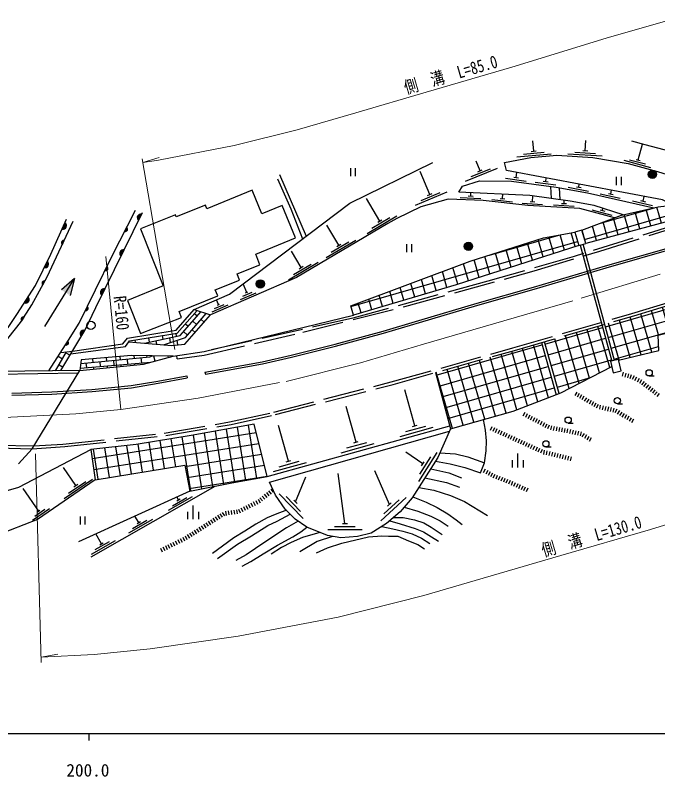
# Model space of a CAD drawing. Units: millimetres at full size, sheet at 1:1000; details may follow other scales. Extents: x 40000 to 680000, y 20000 to 380000.
# Drawn here: x 257306 to 350517, y 198715 to 309179 of the extents above; entities that cross this region are included whole.
import ezdxf
from ezdxf.enums import TextEntityAlignment as Align

# ---------------------------------------------------------------- set-up
doc = ezdxf.new("R2010")
doc.units = ezdxf.units.MM
doc.header["$LTSCALE"] = 1000
doc.linetypes.add('CHAIN', pattern=[18.5, 12, -1.5, 3.5, -1.5])
doc.linetypes.add('DASHED', pattern=[7.5, 6, -1.5])
for name, color, linetype, lineweight in [('M-BGD', 7, 'Continuous', 25), ('M-BMK', 2, 'CHAIN', 13), ('M-STR-HTXT', 7, 'Continuous', 13), ('M-STR-STR1', 1, 'Continuous', 25), ('M-TTL-BAND', 7, 'Continuous', 25)]:
    doc.layers.add(name, color=color, linetype=linetype, lineweight=lineweight)
doc.styles.add('ＭＳ ゴシック', font='')
doc.styles.get('ＭＳ ゴシック').set_extended_font_data('MS Gothic')
pattern_1 = [(106, (-0, -0), (-1562.05, -447.9107), []), (196, (-0, -0), (447.9107, -1562.05), [])]

msp = doc.modelspace()

# ---------------------------------------------------------------- hatches: boundary and pattern name
at = {"layer": 'M-BGD'}
for points in [[(350337, 286106, -1), (349137, 286106, -0.41421), (349737, 286706, -0.41421)], [(275207, 279416, -0.82183), (275645, 280304)], [(264524, 279074, -0.82183), (264118, 278170)], [(273486, 278389), (273202, 277831, 0.84072)], [(264423, 276509), (264157, 275942, -0.84072)], [(323648, 275654, -1), (322448, 275654, -0.41421), (323048, 276254, -0.41421)], [(272652, 274242, -0.82183), (273090, 275131)], [(261961, 273469, -0.82183), (261523, 272580)], [(270619, 272709), (270342, 272147, 0.84072)], [(261305, 270079), (261608, 270626, 0.84072)], [(264647, 268926), (264000, 269326), (265925, 270993), (265294, 268526)], [(293454, 270211, -1), (292254, 270211, -0.41421), (292854, 270811, -0.41421)], [(269857, 268583, -0.82183), (270296, 269472)], [(259163, 268291, -0.82183), (258629, 267457)], [(267487, 266353), (267763, 266915, -0.84072)], [(258261, 264858), (258592, 265389, 0.84072)], [(266874, 262594, -0.82183), (267378, 263447)], [(264926, 261885), (264589, 261358, 0.84072)]]:
    msp.add_hatch(color=256, dxfattribs=at).paths.add_polyline_path(points)
h = msp.add_hatch(dxfattribs=at)
h.set_pattern_fill('USER', color=256, style=0, pattern_type=2)
h.set_pattern_definition(pattern_1)
h.paths.add_polyline_path([(359307, 281235), (359212, 281647), (356673, 282107), (350571, 281376), (345264, 280168), (339521, 277992), (340072, 276085)])
h = msp.add_hatch(dxfattribs=at)
h.set_pattern_fill('USER', color=256, style=0, pattern_type=2)
h.set_pattern_definition(pattern_1)
h.paths.add_polyline_path([(338497, 277696), (333922, 276873), (323287, 273497), (305970, 267012), (306368, 265670), (321295, 270096), (339048, 275789)])
h = msp.add_hatch(dxfattribs=at)
h.set_pattern_fill('USER', color=256, style=0, pattern_type=2)
h.set_pattern_definition(pattern_1)
h.paths.add_polyline_path([(356874, 264353), (357992, 268009), (357759, 268787), (347024, 265571), (342824, 264354), (344243, 259117), (344817, 259254), (344844, 259140), (350653, 260558), (350552, 262792)])
h = msp.add_hatch(dxfattribs=at)
h.set_pattern_fill('USER', color=256, style=0, pattern_type=2)
h.set_pattern_definition(pattern_1)
h.paths.add_polyline_path([(342414, 264236), (334061, 261816), (336237, 254304), (336471, 254394), (343848, 258228), (343668, 258980), (343841, 259021)])
h = msp.add_hatch(dxfattribs=at)
h.set_pattern_fill('USER', color=256, style=0, pattern_type=2)
h.set_pattern_definition(pattern_1)
h.paths.add_polyline_path([(333628, 261690), (329753, 260568), (318253, 257353), (320469, 249184), (329530, 251725), (335786, 254131)])
h = msp.add_hatch(dxfattribs=at)
h.set_pattern_fill('USER', color=256, style=0, pattern_type=2)
h.set_pattern_definition([(99, (-0, -0), (-1604.9935, -254.206), []), (189, (-0, -0), (254.206, -1604.9935), [])])
h.paths.add_polyline_path([(281929, 243913), (282632, 240157), (288740, 241356), (293857, 242254), (291972, 249864), (282849, 248231), (274869, 246926), (268296, 246188), (268912, 241789)])

# ---------------------------------------------------------------- linework, layer by layer
for p, q in [((332519, 289463), (332384, 290956)), ((340002, 289525), (340087, 291022)), ((332170, 289431), (332867, 289494)), ((339652, 289545), (340351, 289505)), ((347672, 288202), (348292, 290499)), ((330083, 288640), (335063, 289090)), ((331052, 289029), (334040, 289299)), ((337471, 289069), (342463, 288783)), ((338487, 289311), (341482, 289140)), ((324735, 286612), (324168, 288001)), ((345585, 288144), (349446, 287102)), ((346435, 288225), (348752, 287600)), ((347402, 288275), (347942, 288129)), ((305938, 287012), (305938, 285838)), ((306638, 287012), (306638, 285838)), ((317452, 283162), (316042, 286517)), ((322647, 285112), (327276, 287001)), ((323459, 285767), (326237, 286901)), ((324411, 286480), (325059, 286744)), ((329962, 285628), (330059, 286358)), ((295633, 286099), (299501, 277122)), ((328436, 285528), (331409, 285132)), ((329615, 285674), (330309, 285581)), ((333915, 285102), (334609, 285009)), ((334262, 285055), (334329, 285558)), ((344495, 285725), (344495, 284551)), ((345195, 285725), (345195, 284551)), ((332735, 284956), (335709, 284560)), ((334957, 284358), (335059, 282593)), ((336195, 284171), (336302, 282410)), ((337518, 284228), (340467, 283676)), ((338704, 284311), (339392, 284183)), ((339048, 284247), (339125, 284660)), ((315379, 281641), (319989, 283577)), ((316185, 282305), (318951, 283467)), ((317129, 283027), (317775, 283298)), ((323033, 282976), (323733, 282947)), ((323383, 282962), (323402, 283420)), ((327990, 282581), (328060, 283216)), ((332337, 282131), (332386, 282984)), ((342158, 283295), (345086, 282639)), ((343346, 283336), (344029, 283183)), ((343688, 283260), (343805, 283784)), ((348375, 282210), (348530, 282899)), ((310189, 279327), (308259, 282587)), ((321872, 282724), (324869, 282600)), ((326466, 282448), (329447, 282117)), ((327642, 282619), (328338, 282542)), ((330823, 281917), (333818, 281746)), ((331988, 282151), (332687, 282111)), ((336568, 281889), (337267, 281849)), ((336918, 281869), (336943, 282316)), ((346846, 282245), (349774, 281590)), ((348034, 282287), (348717, 282134)), ((335403, 281656), (338398, 281484)), ((340959, 280971), (343854, 280184)), ((342148, 280959), (342823, 280775)), ((342486, 280867), (342565, 281161)), ((275207, 279416), (275645, 280304)), ((308343, 277537), (312646, 280085)), ((309051, 278305), (311632, 279833)), ((309888, 279149), (310490, 279506)), ((264524, 279074), (264118, 278170)), ((273486, 278389), (273202, 277831)), ((304256, 275815), (302522, 278743)), ((264157, 275942), (264423, 276509)), ((302410, 274025), (306713, 276572)), ((303118, 274793), (305699, 276321)), ((342942, 272822), (357494, 277007)), ((343026, 272534), (357577, 276718)), ((272652, 274242), (273090, 275131)), ((303955, 275637), (304557, 275993)), ((314078, 275980), (314078, 274807)), ((314778, 275980), (314778, 274807)), ((339238, 275844), (343841, 259021)), ((344243, 259117), (339676, 275971)), ((298789, 272578), (297379, 274960)), ((261961, 273469), (261523, 272580)), ((296943, 270788), (301246, 273336)), ((297651, 271556), (300233, 273084)), ((270619, 272709), (270342, 272147)), ((298488, 272400), (299090, 272757)), ((332480, 269746), (342942, 272822)), ((332563, 269458), (343026, 272534)), ((261612, 264017), (265925, 270993)), ((265925, 270993), (264000, 269326)), ((265925, 270993), (265294, 268526)), ((261305, 270079), (261608, 270626)), ((290882, 268982), (290355, 270201)), ((324334, 267418), (332480, 269746)), ((269857, 268583), (270296, 269472)), ((289972, 267935), (292267, 268928)), ((290312, 268409), (291689, 269005)), ((290721, 268913), (291042, 269052)), ((324418, 267130), (332563, 269458)), ((259163, 268291), (258629, 267457)), ((286791, 267214), (286495, 267897)), ((315845, 264881), (324334, 267418)), ((267763, 266915), (267487, 266353)), ((283272, 266512), (285635, 265734)), ((285882, 266167), (288176, 267159)), ((286221, 266641), (287598, 267236)), ((286630, 267144), (286951, 267283)), ((315930, 264593), (324418, 267130)), ((258261, 264858), (258592, 265389)), ((283318, 265917), (283722, 265555)), ((281984, 264427), (282398, 264056)), ((283060, 264805), (283619, 264304)), ((284272, 265062), (284708, 264672)), ((310658, 263365), (315845, 264881)), ((310740, 263076), (315930, 264593)), ((266874, 262594), (267378, 263447)), ((280587, 263051), (280660, 262604)), ((281736, 263306), (282314, 262789)), ((282966, 263547), (283393, 263165)), ((303715, 261457), (310658, 263365)), ((303790, 261167), (310740, 263076)), ((264926, 261885), (264589, 261358)), ((274666, 262081), (274727, 261704)), ((276639, 262404), (276746, 261751)), ((277725, 261964), (277809, 261451)), ((278613, 262728), (278703, 262177)), ((279681, 262391), (279794, 261702)), ((280755, 262022), (280864, 261360)), ((336237, 254304), (334061, 261816)), ((278834, 261381), (278836, 261366)), ((297315, 259874), (303715, 261457)), ((297385, 259582), (303790, 261167)), ((333628, 261690), (335786, 254131)), ((263154, 257618), (264745, 260353)), ((263534, 259711), (264159, 259347)), ((263897, 260278), (265593, 260427)), ((264662, 260211), (265260, 259864)), ((272501, 259674), (272548, 259201)), ((274497, 259810), (274538, 259394)), ((276329, 259786), (276386, 259573)), ((277368, 259773), (277567, 259027)), ((279445, 259745), (279499, 259543)), ((293112, 258905), (297315, 259874)), ((266712, 257987), (276997, 258875)), ((267571, 258719), (267636, 258066)), ((268514, 259343), (268566, 258815)), ((269562, 258912), (269628, 258239)), ((270508, 259509), (270557, 259008)), ((271552, 259105), (271621, 258411)), ((272617, 258497), (272641, 258261)), ((273543, 259298), (273614, 258583)), ((274610, 258669), (274631, 258457)), ((275534, 259490), (275607, 258755)), ((276582, 258839), (276600, 258769)), ((284834, 257406), (293112, 258905)), ((284887, 257111), (293173, 258611)), ((293173, 258611), (297385, 259582)), ((263656, 258482), (264242, 258142)), ((268632, 258153), (268660, 257867)), ((270625, 258325), (270650, 258064)), ((284834, 257406), (284887, 257111)), ((345521, 257386), (345339, 256814)), ((277987, 256089), (282201, 256879)), ((278039, 255793), (282256, 256584)), ((282201, 256879), (282256, 256584)), ((318253, 257353), (320469, 249184)), ((345902, 257265), (345721, 256693)), ((346283, 257144), (346102, 256572)), ((346665, 257023), (346483, 256451)), ((347098, 256873), (346808, 256348)), ((347448, 256680), (347158, 256154)), ((347798, 256486), (347508, 255961)), ((348148, 256292), (347858, 255767)), ((349267, 256854), (350017, 256854)), ((268432, 254893), (274112, 255450)), ((274112, 255450), (277987, 256089)), ((274151, 255153), (278039, 255793)), ((348522, 256050), (348153, 255577)), ((348838, 255804), (348469, 255331)), ((349153, 255558), (348784, 255085)), ((349469, 255312), (349100, 254839)), ((256796, 254368), (262603, 254531)), ((256799, 254068), (262617, 254231)), ((262603, 254531), (268432, 254893)), ((262617, 254231), (268456, 254594)), ((268456, 254594), (274151, 255153)), ((315298, 249624), (313845, 254842)), ((338781, 254516), (338477, 253999)), ((339126, 254313), (338822, 253796)), ((339471, 254110), (339166, 253593)), ((349784, 255066), (349415, 254593)), ((350100, 254820), (349731, 254347)), ((350415, 254574), (350046, 254101)), ((350730, 254328), (350362, 253855)), ((339815, 253907), (339511, 253390)), ((340160, 253704), (339856, 253187)), ((340505, 253501), (340201, 252984)), ((340850, 253299), (340545, 252781)), ((341194, 253096), (340890, 252579)), ((306741, 247242), (305298, 252422)), ((341539, 252893), (341235, 252376)), ((341884, 252690), (341580, 252173)), ((342183, 252622), (342050, 252037)), ((342573, 252532), (342439, 251948)), ((342963, 252443), (342829, 251858)), ((343353, 252354), (343219, 251769)), ((343743, 252265), (343609, 251680)), ((344133, 252175), (343999, 251590)), ((344598, 252024), (344292, 251508)), ((344651, 252819), (345401, 252819)), ((331233, 251541), (330957, 251008)), ((331588, 251356), (331312, 250824)), ((331943, 251172), (331667, 250640)), ((332298, 250988), (332022, 250455)), ((332654, 250804), (332377, 250271)), ((344942, 251820), (344636, 251304)), ((345286, 251615), (344980, 251099)), ((345630, 251411), (345323, 250895)), ((345974, 251207), (345667, 250691)), ((346318, 251003), (346011, 250487)), ((346662, 250798), (346355, 250282)), ((293857, 242254), (291972, 249864)), ((314960, 249530), (315635, 249718)), ((333009, 250619), (332732, 250087)), ((333364, 250435), (333087, 249903)), ((333719, 250251), (333442, 249718)), ((334074, 250067), (333797, 249534)), ((334429, 249882), (334152, 249350)), ((334784, 249698), (334507, 249166)), ((337517, 249999), (338267, 249999)), ((347006, 250594), (346699, 250078)), ((293857, 242254), (320348, 249629)), ((294180, 241460), (320308, 248824)), ((296930, 244510), (295500, 249647)), ((313130, 248087), (317947, 249428)), ((313973, 248788), (316863, 249593)), ((326454, 249493), (326205, 248947)), ((326818, 249327), (326569, 248781)), ((327182, 249161), (326933, 248615)), ((327546, 248996), (327297, 248450)), ((327910, 248830), (327661, 248284)), ((328274, 248664), (328026, 248118)), ((335078, 249610), (334969, 249020)), ((335472, 249537), (335362, 248947)), ((335865, 249464), (335756, 248874)), ((336258, 249391), (336149, 248801)), ((336651, 249318), (336542, 248728)), ((337045, 249245), (336935, 248655)), ((337445, 249167), (337320, 248580)), ((337836, 249084), (337712, 248497)), ((338227, 249001), (338103, 248414)), ((338619, 248918), (338494, 248331)), ((339010, 248835), (338886, 248248)), ((339401, 248753), (339275, 248154)), ((328638, 248498), (328390, 247952)), ((329002, 248333), (328754, 247786)), ((329366, 248167), (329118, 247621)), ((329730, 248001), (329482, 247455)), ((330094, 247835), (329846, 247289)), ((330458, 247669), (330210, 247123)), ((330822, 247504), (330574, 246958)), ((339840, 248511), (339525, 248000)), ((340180, 248301), (339865, 247790)), ((340521, 248091), (340205, 247580)), ((340861, 247881), (340546, 247370)), ((304574, 245704), (309390, 247045)), ((305416, 246406), (308306, 247211)), ((306403, 247148), (307078, 247336)), ((331186, 247338), (330938, 246792)), ((331550, 247172), (331302, 246626)), ((331915, 247006), (331666, 246460)), ((332279, 246841), (332030, 246295)), ((332643, 246675), (332394, 246129)), ((333007, 246509), (332758, 245963)), ((333371, 246343), (333122, 245797)), ((334287, 246562), (335037, 246562)), ((257798, 244123), (259751, 246294)), ((268296, 246188), (268912, 241789)), ((316434, 244120), (313966, 245783)), ((315850, 241527), (318536, 245745)), ((330220, 243593), (330220, 245585)), ((333735, 246178), (333486, 245632)), ((334058, 246068), (333917, 245485)), ((334446, 245974), (334306, 245391)), ((334835, 245880), (334695, 245297)), ((335224, 245787), (335084, 245203)), ((335613, 245693), (335472, 245110)), ((336002, 245599), (335861, 245016)), ((336391, 245506), (336250, 244922)), ((336780, 245412), (336639, 244829)), ((337169, 245318), (337028, 244735)), ((294763, 242973), (299579, 244314)), ((295605, 243675), (298495, 244479)), ((296592, 244417), (297267, 244604)), ((316008, 242613), (317619, 245143)), ((316246, 243824), (316622, 244415)), ((329420, 243593), (329420, 244638)), ((331020, 243593), (331020, 244638)), ((337557, 245224), (337417, 244641)), ((337946, 245131), (337806, 244547)), ((266119, 240966), (264321, 243588)), ((311580, 238193), (309451, 243102)), ((325498, 243344), (325208, 242819)), ((325848, 243151), (325558, 242626)), ((297969, 238588), (299465, 242200)), ((305134, 235464), (304139, 242704)), ((326199, 242958), (325909, 242432)), ((326549, 242764), (326259, 242239)), ((326899, 242571), (326609, 242046)), ((327225, 242421), (327008, 241862)), ((327598, 242276), (327381, 241717)), ((327971, 242131), (327753, 241572)), ((328344, 241986), (328126, 241427)), ((264396, 239057), (268520, 241884)), ((265051, 239870), (267526, 241566)), ((265830, 240768), (266407, 241164)), ((268337, 230636), (286315, 240880)), ((328717, 241841), (328499, 241282)), ((329100, 241690), (328860, 241140)), ((329466, 241530), (329227, 240980)), ((329833, 241371), (329594, 240821)), ((330200, 241211), (329960, 240661)), ((330567, 241051), (330327, 240501)), ((330933, 240892), (330694, 240341)), ((260712, 237259), (258460, 240544)), ((282632, 240157), (266498, 232797)), ((293741, 239942), (294119, 239476)), ((294052, 240194), (294429, 239728)), ((294362, 240446), (294740, 239980)), ((295588, 239767), (299052, 236161)), ((331300, 240732), (331061, 240182)), ((331667, 240572), (331427, 240022)), ((279563, 237378), (283038, 239358)), ((280110, 238035), (282195, 239223)), ((280760, 238751), (281247, 239028)), ((281004, 238890), (280766, 239306)), ((291831, 238622), (292100, 238085)), ((292189, 238800), (292457, 238264)), ((292547, 238979), (292815, 238443)), ((292809, 239186), (293187, 238721)), ((293120, 239438), (293498, 238973)), ((293430, 239690), (293808, 239224)), ((296605, 239358), (298684, 237194)), ((297726, 238840), (298211, 238335)), ((310330, 235848), (314038, 239202)), ((310770, 236853), (312994, 238865)), ((259814, 235916), (262288, 237613)), ((260139, 236503), (261624, 237521)), ((283140, 236082), (283140, 238075)), ((289685, 237549), (289953, 237012)), ((290042, 237728), (290311, 237191)), ((290400, 237907), (290668, 237370)), ((290758, 238085), (291026, 237549)), ((291116, 238264), (291384, 237727)), ((291474, 238443), (291742, 237906)), ((311321, 237958), (311840, 238428)), ((260539, 237141), (260885, 237378)), ((266711, 236484), (266711, 235310)), ((267411, 236484), (267411, 235310)), ((275215, 235591), (274680, 236530)), ((282340, 236082), (282340, 237127)), ((283940, 236082), (283940, 237127)), ((286314, 236423), (286637, 235918)), ((286650, 236639), (286974, 236133)), ((286987, 236854), (287311, 236349)), ((287324, 237070), (287648, 236565)), ((287820, 237226), (287903, 236632)), ((288216, 237282), (288299, 236687)), ((288612, 237337), (288695, 236742)), ((289008, 237392), (289091, 236798)), ((289405, 237447), (289487, 236853)), ((273774, 234080), (277250, 236060)), ((274321, 234737), (276406, 235925)), ((274972, 235453), (275458, 235730)), ((284629, 235345), (284953, 234840)), ((284966, 235561), (285289, 235055)), ((285303, 235776), (285626, 235271)), ((285640, 235992), (285963, 235487)), ((285977, 236208), (286300, 235702)), ((304784, 235464), (305484, 235464)), ((282945, 234267), (283268, 233761)), ((283282, 234482), (283605, 233977)), ((283618, 234698), (283942, 234193)), ((283955, 234914), (284279, 234408)), ((284292, 235129), (284616, 234624)), ((302634, 234564), (307634, 234564)), ((303634, 235014), (306634, 235014)), ((269812, 232513), (269000, 233939)), ((280879, 233121), (281143, 232582)), ((281239, 233297), (281502, 232758)), ((281598, 233473), (281862, 232934)), ((281957, 233648), (282221, 233109)), ((282271, 233835), (282594, 233330)), ((282608, 234051), (282931, 233546)), ((268371, 231001), (271847, 232982)), ((268918, 231658), (271003, 232846)), ((269569, 232374), (270055, 232651)), ((278724, 232066), (278987, 231527)), ((279083, 232242), (279346, 231703)), ((279442, 232418), (279706, 231879)), ((279801, 232594), (280065, 232055)), ((280161, 232769), (280424, 232230)), ((280520, 232945), (280784, 232406)), ((278364, 231891), (278628, 231352))]:
    msp.add_line(p, q, dxfattribs=at)
at = {"layer": 'M-BGD', "linetype": 'DASHED'}
msp.add_line((280818, 259323), (280748, 259811), dxfattribs=at)
at = {"layer": 'M-BGD'}
for points in [[(361156, 281467), (359883, 283106), (360248, 284503), (358370, 285938), (354921, 288736), (348706, 290394), (346749, 290892)], [(352670, 281628), (351188, 282402), (328550, 286640), (328286, 287806), (332116, 288522), (335855, 288861), (341120, 288559), (346239, 287657), (350475, 286514), (355783, 284871), (357459, 281965)], [(283272, 266512), (288383, 268708), (305865, 281939), (317888, 287812)], [(345502, 280222), (341270, 281575), (337794, 282192), (331970, 283045), (321668, 283496), (322207, 284385), (324638, 285136), (329291, 285112), (335783, 284248), (340340, 283395), (349967, 281239)], [(344222, 279773), (339205, 281138), (331674, 281568), (325211, 282285), (320124, 282497), (316149, 281369), (312665, 279705), (311342, 278964), (298087, 271117), (285635, 265734)], [(339521, 277992), (345264, 280168), (350571, 281376), (356673, 282107), (359212, 281647), (359307, 281235), (340072, 276085)], [(262184, 257604), (265043, 262068), (266590, 264535), (271337, 274166), (274768, 280909)], [(253603, 260836), (256279, 263904), (257559, 265785), (260232, 269963), (262489, 274539), (264757, 279593)], [(263939, 257630), (267385, 263459), (268980, 266807), (275764, 280544)], [(254554, 260222), (258094, 264590), (259692, 267158), (261935, 271219), (265732, 279292)], [(305970, 267012), (323287, 273497), (333922, 276873), (338497, 277696)], [(339048, 275789), (321295, 270096), (306368, 265670), (305970, 267012)], [(344844, 259140), (350653, 260558), (350552, 262792), (356874, 264353), (357992, 268009)], [(265593, 260427), (272898, 261495), (273601, 262360), (280656, 263499), (283272, 266512)], [(273762, 261784), (273886, 261953), (280781, 263083), (283719, 266365)], [(273762, 261784), (280014, 261269), (281916, 261473), (285635, 265734)], [(276039, 261596), (281226, 262728), (284275, 266182)], [(278798, 261369), (282016, 262443), (285024, 265935)], [(280217, 259735), (284730, 260378), (306368, 265670)], [(265372, 260054), (273283, 261134), (273762, 261784)], [(280217, 259735), (274186, 259814), (266873, 259207), (266670, 257670)], [(266670, 257670), (275903, 258583), (280217, 259735)], [(266799, 258644), (276835, 259616), (277202, 259775)], [(320469, 249184), (329530, 251725), (336471, 254394), (343848, 258228)], [(291972, 249864), (282849, 248231), (274869, 246926), (268296, 246188)], [(324817, 242794), (325383, 244276), (325605, 245987), (325651, 247456), (325531, 249001), (325232, 250520)], [(320469, 249184), (318600, 245008), (314879, 239165), (313140, 237141), (311185, 235462), (308917, 234068), (306950, 233587), (304552, 233391), (302587, 233703), (299619, 234898), (297928, 236077), (296455, 237550), (295049, 239567), (294180, 241460)], [(242824, 230226), (247737, 236354), (250244, 238544), (257841, 240708), (268296, 246188)], [(318903, 245685), (321177, 245554), (322978, 245145), (325383, 244276)], [(318261, 244476), (320397, 244098), (322550, 243594), (324817, 242794)], [(268912, 241789), (281929, 243913), (282632, 240157), (288740, 241356), (293857, 242254)], [(317573, 243394), (320230, 242820), (322031, 242075)], [(316740, 242086), (319889, 241399), (321770, 240722)], [(268912, 241789), (260548, 236056), (250562, 232176), (246853, 230106)], [(315848, 240685), (318034, 240293), (320435, 239532), (322469, 238646), (324702, 237301), (325823, 236598)], [(314972, 239310), (316901, 238536), (318525, 237752), (320071, 236857), (321292, 236004), (322138, 235322)], [(313722, 237819), (315713, 237219), (317572, 236508), (318944, 235853), (320109, 235064)], [(296638, 237367), (295031, 236775), (293843, 236278), (292221, 235367), (290626, 234350), (289018, 233358), (287394, 232164), (285941, 231091)], [(286661, 230380), (289537, 232439), (291596, 233683), (293940, 235153), (295326, 235775), (297192, 236814)], [(298327, 235799), (296662, 234833), (293956, 233040), (292183, 231838), (290789, 230911), (289300, 230082)], [(311630, 235844), (313158, 235409), (315337, 234737), (316508, 234244), (317696, 233505), (318692, 232873)], [(312162, 236301), (313568, 236317), (315219, 235975), (316586, 235556), (317640, 234911), (319247, 233864)], [(290239, 229266), (291486, 229963), (293284, 231072), (295367, 232308), (297599, 233536), (298722, 234247), (299619, 234898)], [(310480, 235028), (312084, 234679), (313548, 234319), (314865, 233958), (316237, 233309), (317475, 232542)], [(301470, 234152), (298979, 233414), (297330, 232700), (295950, 231985), (294445, 231010)], [(303351, 233582), (301113, 232832), (298568, 231338)], [(300997, 231180), (302583, 231922), (304686, 232620), (308559, 233495), (310482, 233681), (311446, 233631), (312765, 233617), (312822, 233596), (314368, 232926), (315694, 232399), (316692, 231773)]]:
    msp.add_lwpolyline(points, dxfattribs=at)
at = {"layer": 'M-BGD', "linetype": 'DASHED'}
for points in [[(295329, 285467), (297298, 281090), (298977, 276726)], [(280818, 259323), (284725, 259862), (299037, 263201), (313824, 266944), (332605, 272087), (342091, 274978), (361332, 280984)], [(361222, 281285), (338404, 274196), (325870, 270586), (306281, 265255), (284730, 260378)], [(259751, 246294), (264491, 246612), (279173, 248208), (288625, 249831), (295076, 251245), (312109, 255635), (329753, 260568), (347024, 265571), (364790, 270893), (378230, 274203), (385262, 276220)], [(260003, 246708), (264235, 246961), (278918, 248557), (288370, 250181), (294820, 251594), (311854, 255984), (329498, 260917), (346769, 265920), (364535, 271242), (377975, 274552), (385006, 276569)]]:
    msp.add_lwpolyline(points, dxfattribs=at)
at = {"layer": 'M-BGD'}
for points in [[(275464, 263028), (281434, 265343), (281106, 266189), (286675, 268475), (286314, 269354), (289857, 270764), (289500, 271662), (292813, 272980), (292195, 274534), (297951, 276902), (296018, 281600), (293072, 280387), (291671, 283791), (285114, 281092), (284902, 281609), (280666, 279923), (280541, 280235), (275471, 278216), (278780, 269915), (273610, 267781)], [(339048, 275789), (340072, 276085), (339521, 277992), (338497, 277696)], [(344062, 257324), (345211, 257598), (344817, 259254), (343668, 258980)]]:
    msp.add_lwpolyline(points, close=True, dxfattribs=at)
for centre, radius in [((349737, 286106), 600), ((323048, 275654), 600), ((292854, 270211), 600), ((268286, 264188), 600), ((349267, 257304), 450), ((344651, 253269), 450), ((337517, 250449), 450), ((334287, 247012), 450)]:
    msp.add_circle(centre, radius, dxfattribs=at)
for centre, radius, start, end in [((275514, 279817), 505, 74.8896, 232.54779), ((264232, 278662), 505, 257.00766, 54.66585), ((273295, 278135), 318, 252.92642, 53.14416), ((264339, 276202), 318, 74.70061, 234.91835), ((272959, 274643), 505, 74.8896, 232.54779), ((261654, 273068), 505, 254.91522, 52.57341), ((270432, 272452), 318, 253.65354, 53.87127), ((261504, 270326), 318, 70.97694, 231.19467), ((270164, 268984), 505, 74.8896, 232.54779), ((258813, 267927), 505, 248.56518, 46.22337), ((267576, 266658), 318, 253.65354, 53.87127), ((258473, 265095), 318, 68.0074, 228.22513), ((267210, 262971), 505, 70.57744, 228.23563), ((264711, 261651), 318, 247.24774, 47.46547)]:
    msp.add_arc(centre, radius, start, end, dxfattribs=at)
at = {"layer": 'M-BMK'}
msp.add_lwpolyline([(255770, 250838), (266119, 251352), (272605, 252006), (283864, 253634), (296614, 256067), (307414, 258768), (316532, 261450), (326687, 264403), (339408, 268117), (352985, 272285), (363876, 275390), (380138, 279898), (395593, 283978), (408677, 287311), (417113, 289312), (431867, 292655), (443360, 295095), (450034, 296457), (460533, 298773), (473698, 301330), (486511, 303680), (499831, 305865), (511235, 307725), (520916, 309179)], dxfattribs=at)
at = {"layer": 'M-STR-HTXT'}
for p, q in [((280444, 260710), (275742, 288338)), ((275827, 287836), (278184, 288522)), ((270470, 274168), (272605, 252006)), ((260248, 245575), (261085, 215304)), ((261065, 216058), (263476, 216520))]:
    msp.add_line(p, q, dxfattribs=at)
for points in [[(275827, 287836), (278076, 288161), (289082, 290261), (298226, 292548), (306708, 295043), (316896, 298005), (329367, 301647), (343050, 305847), (353692, 308881)], [(261065, 216058), (268744, 216439), (276867, 217258), (289652, 219107), (304147, 221873), (316602, 224988), (326355, 227857), (336478, 230800), (349450, 234588), (362920, 238723), (373349, 241696), (389280, 246112), (392032, 246839)]]:
    msp.add_lwpolyline(points, dxfattribs=at)
at = {"layer": 'M-STR-STR1'}
for p, q in [((266670, 257670), (246359, 257368)), ((259751, 246294), (266670, 257670)), ((266423, 257264), (246187, 256963)), ((241821, 246686), (259751, 246294)), ((241998, 247102), (260003, 246708))]:
    msp.add_line(p, q, dxfattribs=at)
at = {"layer": 'M-TTL-BAND'}
for p, q in [((40000, 205000), (579000, 205000)), ((268000, 205000), (268000, 204000))]:
    msp.add_line(p, q, dxfattribs=at)

# ---------------------------------------------------------------- texts
at = {"layer": 'M-STR-HTXT', "style": 'ＭＳ ゴシック', "width": 0.8}
for s, rotation, p in [('側\u3000溝\u3000L=85.0', 16.278, (320888, 299171)), ('R=160', 275.502, (271271, 265853)), ('側\u3000溝\u3000L=130.0', 16.453, (341321, 232214))]:
    msp.add_text(s, height=1833, rotation=rotation, dxfattribs=at).set_placement(p, align=Align.BOTTOM_CENTER)
at = {"layer": 'M-TTL-BAND', "style": 'ＭＳ ゴシック'}
msp.add_text('200.0', height=1833, dxfattribs=at).set_placement((267844, 198195), align=Align.BOTTOM_CENTER)

doc.saveas('drawing.dxf')
